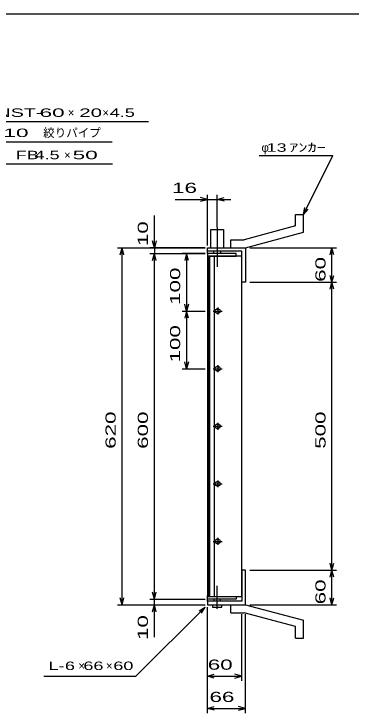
# Model space of a CAD drawing. Units: millimetres, scale not verified. Extents: x -1456 to 1385, y -1026 to 843.
# Drawn here: x -522 to 64, y -371 to 843 of the extents above; entities that cross this region are included whole.
import ezdxf
from ezdxf.enums import TextEntityAlignment as Align

# ---------------------------------------------------------------- set-up
doc = ezdxf.new("R2010")
doc.units = ezdxf.units.MM
doc.header["$LTSCALE"] = 8
doc.linetypes.add('LONG_DASHED_DOTTED', pattern=[15.25, 12, -1.5, 0.25, -1.5])
for name, color, linetype, lineweight in [('0_2', 150, 'Continuous', 25), ('16', 3, 'Continuous', 25), ('19', 6, 'Continuous', 25), ('22', 2, 'Continuous', 25)]:
    doc.layers.add(name, color=color, linetype=linetype, lineweight=lineweight)
doc.styles.add('ベクトル', font='')
doc.styles.get('ベクトル').set_extended_font_data('ベクトル')

msp = doc.modelspace()

# ---------------------------------------------------------------- linework, layer by layer
at = {"layer": '0_2'}
msp.add_line((-1383.2, 842.8), (1384.8, 842.8), dxfattribs=at)
at = {"layer": '16'}
for p, q in [((-135.8, 426.8), (-185.8, 426.8)), ((-185.8, 426.8), (-185.8, 422.3)), ((-135.8, 422.3), (-135.8, 426.8)), ((-185.8, 422.3), (-135.8, 422.3)), ((-185.8, 422.3), (-185.8, -168.7)), ((-125.8, 422.3), (-185.8, 422.3)), ((-184.3, 422.3), (-184.3, -168.7)), ((-181.3, -168.7), (-181.3, 422.3)), ((-173.8, 422.3), (-173.8, -168.7)), ((-125.8, -168.7), (-125.8, 422.3)), ((-165.8, 329.8), (-169.8, 329.8)), ((-167.8, 332.8), (-167.8, 320.8)), ((-175.8, 326.8), (-159.8, 326.8)), ((-169.8, 323.8), (-165.8, 323.8)), ((-167.8, 232.8), (-167.8, 220.8)), ((-175.8, 226.8), (-159.8, 226.8)), ((-165.8, 229.8), (-169.8, 229.8)), ((-169.8, 223.8), (-165.8, 223.8)), ((-175.8, 126.8), (-159.8, 126.8)), ((-165.8, 129.8), (-169.8, 129.8)), ((-169.8, 123.8), (-165.8, 123.8)), ((-167.8, 132.8), (-167.8, 120.8)), ((-175.8, 26.8), (-159.8, 26.8)), ((-165.8, 29.8), (-169.8, 29.8)), ((-167.8, 32.8), (-167.8, 20.8)), ((-169.8, 23.8), (-165.8, 23.8)), ((-165.8, -70.2), (-169.8, -70.2)), ((-167.8, -67.2), (-167.8, -79.2)), ((-175.8, -73.2), (-159.8, -73.2)), ((-169.8, -76.2), (-165.8, -76.2)), ((-185.8, -168.7), (-135.8, -168.7)), ((-185.8, -173.2), (-185.8, -168.7)), ((-185.8, -168.7), (-125.8, -168.7)), ((-135.8, -168.7), (-135.8, -173.2)), ((-135.8, -173.2), (-185.8, -173.2))]:
    msp.add_line(p, q, dxfattribs=at)
for centre, radius, start, end in [((-169.8, 326.8), 3, 90, 270), ((-167.8, 326.8), 4, 46.6, 133.4), ((-165.8, 326.8), 3, 270, 90), ((-167.8, 326.8), 4, 226.6, 313.4), ((-167.8, 226.8), 4, 46.6, 133.4), ((-169.8, 226.8), 3, 90, 270), ((-167.8, 226.8), 4, 226.6, 313.4), ((-165.8, 226.8), 3, 270, 90), ((-169.8, 126.8), 3, 90, 270), ((-167.8, 126.8), 4, 46.6, 133.4), ((-167.8, 126.8), 4, 226.6, 313.4), ((-165.8, 126.8), 3, 270, 90), ((-169.8, 26.8), 3, 90, 270), ((-167.8, 26.8), 4, 46.6, 133.4), ((-165.8, 26.8), 3, 270, 90), ((-167.8, 26.8), 4, 226.6, 313.4), ((-169.8, -73.2), 3, 90, 270), ((-167.8, -73.2), 4, 46.6, 133.4), ((-165.8, -73.2), 3, 270, 90), ((-167.8, -73.2), 4, 226.6, 313.4)]:
    msp.add_arc(centre, radius, start, end, dxfattribs=at)
at = {"layer": '19'}
for p, q in [((-32.8, 494.8), (-18.8, 494.8)), ((-32.8, 474.8), (-32.8, 494.8)), ((-18.8, 463.8), (-18.8, 494.8)), ((-32.8, 474.8), (-121.8, 450.8)), ((-179.8, 436.8), (-179.8, 468.8)), ((-179.8, 468.8), (-157.8, 468.8)), ((-157.8, 468.8), (-157.8, 436.8)), ((-119.8, 436.8), (-18.8, 463.8)), ((-144.8, 450.8), (-121.8, 450.8)), ((-144.8, 436.8), (-144.8, 450.8)), ((-185.8, 426.8), (-185.8, 436.8)), ((-185.8, 430.8), (-185.8, 436.8)), ((-185.8, 436.8), (-120.8, 436.8)), ((-125.8, 430.8), (-185.8, 430.8)), ((-174.8, 426.8), (-174.8, 430.8)), ((-162.8, 430.8), (-162.8, 426.8)), ((-144.8, 436.8), (-119.8, 436.8)), ((-125.8, 376.8), (-125.8, 430.8)), ((-120.8, 436.8), (-119.8, 435.8)), ((-119.8, 435.8), (-119.8, 376.8)), ((-119.8, 376.8), (-125.8, 376.8)), ((-119.8, -123.2), (-125.8, -123.2)), ((-125.8, -123.2), (-125.8, -177.2)), ((-119.8, -182.2), (-119.8, -123.2)), ((-185.8, -177.2), (-185.8, -167.2)), ((-185.8, -177.2), (-185.8, -183.2)), ((-125.8, -177.2), (-185.8, -177.2)), ((-174.8, -173.2), (-174.8, -177.2)), ((-162.8, -177.2), (-162.8, -173.2)), ((-185.8, -183.2), (-120.8, -183.2)), ((-176.8, -183.2), (-176.8, -187.2)), ((-176.8, -187.2), (-160.8, -187.2)), ((-160.8, -187.2), (-160.8, -183.2)), ((-144.8, -183.2), (-119.8, -183.2)), ((-144.8, -197.2), (-144.8, -183.2)), ((-120.8, -183.2), (-119.8, -182.2)), ((-119.8, -183.2), (-18.8, -210.2)), ((-144.8, -197.2), (-121.8, -197.2)), ((-32.8, -221.2), (-121.8, -197.2)), ((-18.8, -241.2), (-18.8, -210.2)), ((-32.8, -241.2), (-32.8, -221.2)), ((-32.8, -241.2), (-18.8, -241.2))]:
    msp.add_line(p, q, dxfattribs=at)
at = {"layer": '19', "linetype": 'LONG_DASHED_DOTTED'}
for p, q in [((-168.8, 471.8), (-168.8, 403.8)), ((-168.8, -190.2), (-168.8, -150.2))]:
    msp.add_line(p, q, dxfattribs=at)
at = {"layer": '22', "color": 4}
for p, q in [((-720.05, 655.8), (-288.05, 655.8)), ((-702.8, 620.8), (-350.8, 620.8)), ((-95.8, 596.8), (32.2, 596.8)), ((-18.8, 494.8), (32.2, 596.8)), ((-686.6, 582.3), (-350.6, 582.3)), ((-185.8, 520.8), (-197.8, 524)), ((-185.8, 440.8), (-185.8, 528.8)), ((-168.8, 472.8), (-168.8, 528.8)), ((-168.8, 520.8), (-156.8, 524)), ((-241.8, 520.8), (-185.8, 520.8)), ((-197.8, 517.6), (-185.8, 520.8)), ((-185.8, 520.8), (-168.8, 520.8)), ((-156.8, 517.6), (-168.8, 520.8)), ((-168.8, 520.8), (-144.8, 520.8)), ((-18.8, 494.8), (-16.4, 506.48)), ((-18.8, 494.8), (-10.8, 503.6)), ((-277.8, 436.8), (-277.8, 492.8)), ((-277.8, 436.8), (-281, 448.8)), ((-274.6, 448.8), (-277.8, 436.8)), ((-341.8, 436.8), (-189.8, 436.8)), ((-337, 424.8), (-333.8, 436.8)), ((-330.6, 424.8), (-333.8, 436.8)), ((-333.8, -183.2), (-333.8, 436.8)), ((-189.8, 436.8), (-285.8, 436.8)), ((-285.8, 426.8), (-189.8, 426.8)), ((-281, 414.8), (-277.8, 426.8)), ((-277.8, 436.8), (-277.8, 426.8)), ((-274.6, 414.8), (-277.8, 426.8)), ((-277.8, -173.2), (-277.8, 426.8)), ((-189.8, 426.8), (-229.8, 426.8)), ((-221.8, 426.8), (-225, 414.8)), ((-218.6, 414.8), (-221.8, 426.8)), ((-221.8, 426.8), (-221.8, 326.8)), ((-111.8, 436.8), (38.6, 436.8)), ((27.4, 424.8), (30.6, 436.8)), ((33.8, 424.8), (30.6, 436.8)), ((30.6, 376.8), (30.6, 436.8)), ((30.6, 376.8), (27.4, 388.8)), ((30.6, 376.8), (33.8, 388.8)), ((-111.8, 376.8), (38.6, 376.8)), ((27.4, 364.8), (30.6, 376.8)), ((33.8, 364.8), (30.6, 376.8)), ((30.6, -123.2), (30.6, 376.8)), ((-221.8, 326.8), (-225, 338.8)), ((-218.6, 338.8), (-221.8, 326.8)), ((-229.8, 326.8), (-189.8, 326.8)), ((-221.8, 326.8), (-225, 314.8)), ((-218.6, 314.8), (-221.8, 326.8)), ((-221.8, 326.8), (-221.8, 226.8)), ((-221.8, 226.8), (-225, 238.8)), ((-218.6, 238.8), (-221.8, 226.8)), ((-229.8, 226.8), (-189.8, 226.8)), ((30.6, -123.2), (27.4, -111.2)), ((30.6, -123.2), (33.8, -111.2)), ((-111.8, -123.2), (38.6, -123.2)), ((27.4, -135.2), (30.6, -123.2)), ((33.8, -135.2), (30.6, -123.2)), ((30.6, -183.2), (30.6, -123.2)), ((-277.8, -173.2), (-281, -161.2)), ((-277.8, -173.2), (-274.6, -161.2)), ((-333.8, -183.2), (-337, -171.2)), ((-333.8, -183.2), (-330.6, -171.2)), ((-285.8, -173.2), (-189.8, -173.2)), ((-277.8, -183.2), (-277.8, -173.2)), ((30.6, -183.2), (27.4, -171.2)), ((30.6, -183.2), (33.8, -171.2)), ((-341.8, -183.2), (-189.8, -183.2)), ((-309.8, -307.2), (-189.8, -187.2)), ((-285.8, -183.2), (-189.8, -183.2)), ((-281, -195.2), (-277.8, -183.2)), ((-274.6, -195.2), (-277.8, -183.2)), ((-277.8, -239.2), (-277.8, -183.2)), ((-200.2, -193.6), (-189.8, -187.2)), ((-196.2, -197.6), (-189.8, -187.2)), ((-185.8, -315.2), (-185.8, -187.2)), ((-185.8, -371.2), (-185.8, -187.2)), ((-111.8, -183.2), (38.6, -183.2)), ((-125.8, -315.2), (-125.8, -199.4)), ((-119.8, -371.2), (-119.8, -199.4)), ((-469.8, -307.2), (-309.8, -307.2)), ((-185.8, -307.2), (-173.8, -304)), ((-173.8, -310.4), (-185.8, -307.2)), ((-185.8, -307.2), (-125.8, -307.2)), ((-125.8, -307.2), (-137.8, -304)), ((-137.8, -310.4), (-125.8, -307.2)), ((-185.8, -363.2), (-173.8, -360)), ((-173.8, -366.4), (-185.8, -363.2)), ((-185.8, -363.2), (-119.8, -363.2)), ((-119.8, -363.2), (-131.8, -360)), ((-131.8, -366.4), (-119.8, -363.2))]:
    msp.add_line(p, q, dxfattribs=at)

# ---------------------------------------------------------------- texts
at = {"layer": '22', "style": 'ベクトル'}
for s, height, width, p in [('NST-', 14.66, 1.75, (-552.05, 671.4)), (' 60 ', 14.66, 2, (-488.05, 671.4)), ('20', 14.66, 1.8, (-408.05, 671.4)), (' 4.5 ', 14.66, 1.6, (-364.05, 671.4)), (' 10 ', 14.66, 2, (-550.8, 636.4)), (' 13 ', 14.66, 1.6, (-91.8, 610.8)), ('ｱﾝｶｰ', 14.66, 1.6, (-43.8, 610.8)), ('FB', 14.66, 1.6, (-518.6, 597.9)), (' 4.5 ', 14.66, 1.6, (-494.6, 597.9)), (' 50 ', 14.66, 2, (-430.6, 597.9)), (' 16 ', 17.6, 1.65, (-257.8, 540.8)), (' 60 ', 17.6, 1.65, (-195.8, -287.2)), ('L-', 14.66, 1.6, (-461.8, -289.2)), (' 6 ', 14.66, 1.6, (-441.8, -289.2)), (' 66 ', 14.66, 1.6, (-409.8, -289.2)), (' 60 ', 14.66, 1.6, (-357.8, -289.2)), (' 66 ', 17.6, 1.65, (-192.8, -343.2))]:
    msp.add_text(s, height=height, dxfattribs=dict(at, width=width)).set_placement(p, align=Align.MIDDLE_LEFT)
for s, p in [('×', (-428.05, 671.4)), ('×', (-368.05, 671.4)), ('絞りパイプ', (-470.8, 636.4)), ('φ', (-91.8, 610.8)), ('×', (-434.6, 597.9)), ('×', (-409.8, -289.2)), ('×', (-361.8, -289.2))]:
    msp.add_text(s, height=14.66, dxfattribs=at).set_placement(p, align=Align.MIDDLE_LEFT)
at = {"layer": '22', "style": 'ベクトル', "width": 1.65}
for s, p in [(' 10 ', (-297.8, 428.8)), (' 60 ', (10.6, 366.8)), (' 100 ', (-241.8, 326.8)), (' 100 ', (-241.8, 226.8)), (' 620 ', (-353.8, 76.8)), (' 600 ', (-297.8, 76.8)), (' 500 ', (10.6, 76.8)), (' 60 ', (10.6, -193.2)), (' 10 ', (-297.8, -255.2))]:
    msp.add_text(s, height=17.6, rotation=90, dxfattribs=at).set_placement(p, align=Align.MIDDLE_LEFT)

doc.saveas('drawing.dxf')
